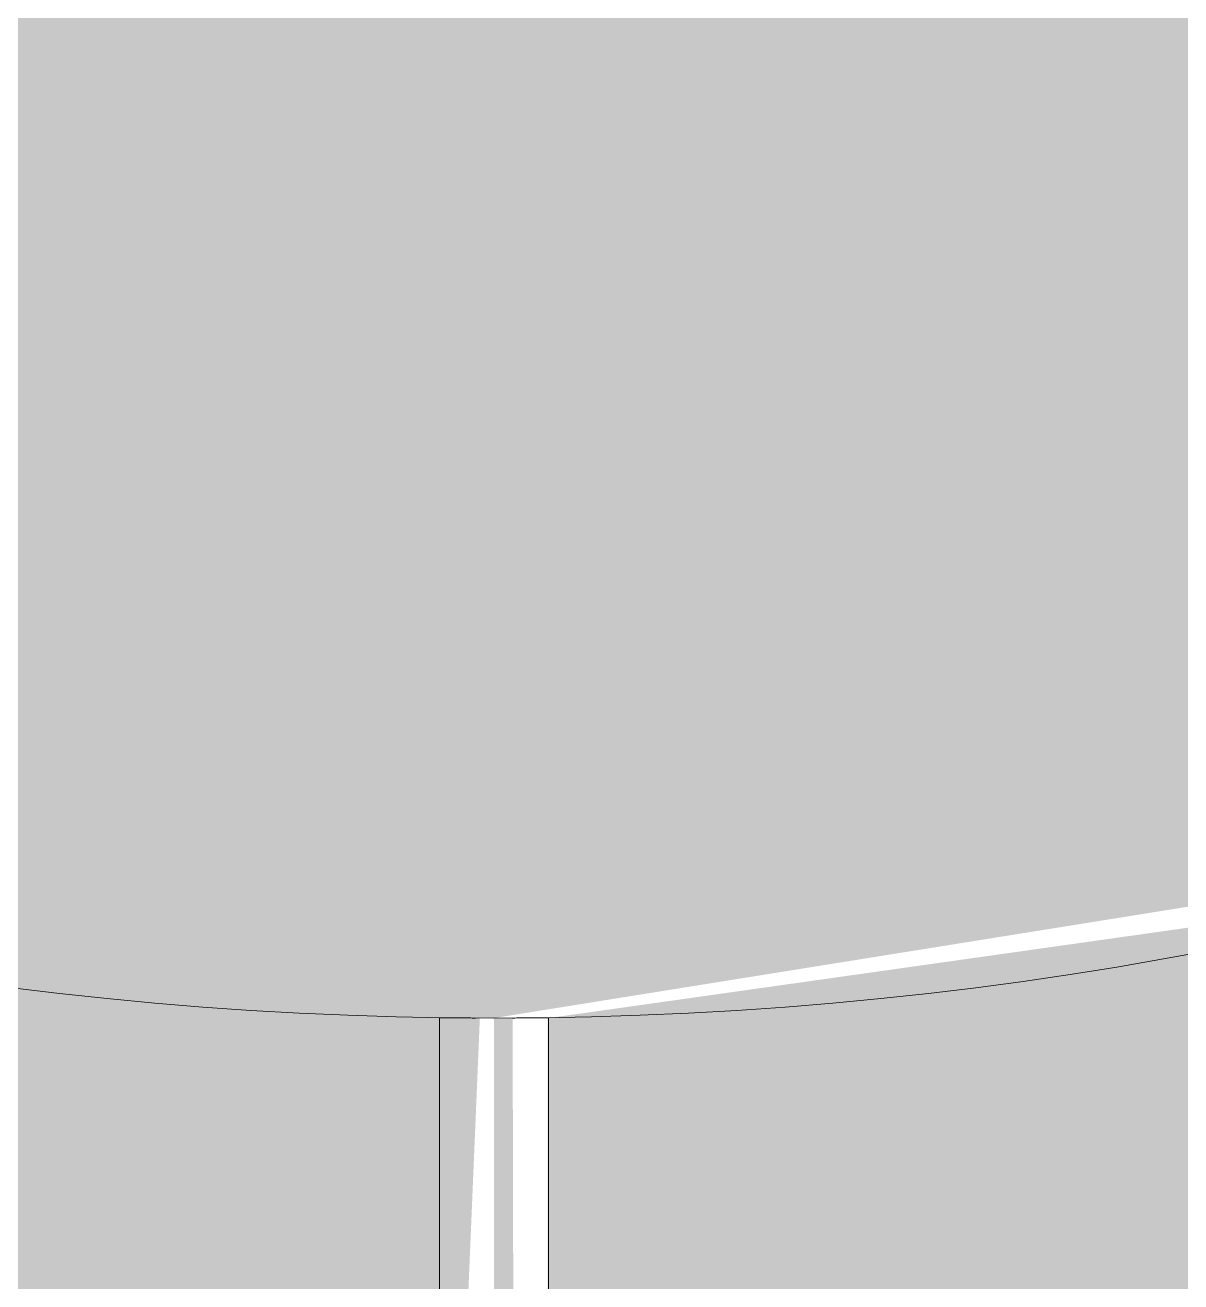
# Model space of a CAD drawing. Header units: inches. Extents: x -1460 to -268, y -77 to 274.
# Drawn here: x -575.025 to -574.338, y 11.517 to 12.264 of the extents above; entities that cross this region are included whole.
import ezdxf

# ---------------------------------------------------------------- set-up
doc = ezdxf.new("R2010")
doc.units = ezdxf.units.IN
doc.header["$MEASUREMENT"] = 0
doc.layers.add('Q-SPCQ', color=91, linetype='Continuous', lineweight=9)

# ---------------------------------------------------------------- blocks, each defined once
blk = doc.blocks.new('Bicycle_4878 - Bicycle_4878-776584-Elevation - South')
at = {"layer": 'Q-SPCQ'}
h = blk.add_hatch(color=256, dxfattribs=at)
h.paths.add_polyline_path([(1158.64058, 2.42675), (1158.61249, 11.67367), (1158.60865, 11.6735), (1158.63217, 2.42703)], flags=0)
h.paths.add_polyline_path([(1158.60865, 16.17332), (1158.64058, 16.1735), (1158.6125, 25.37942), (1158.60816, 25.37942), (1158.60865, 16.1735)], flags=0)
h = blk.add_hatch(color=256, dxfattribs=at)
h.paths.add_polyline_path([(1158.64058, 2.42675), (1158.673, 2.44219), (1158.65168, 11.6735), (1158.64058, 11.6735), (1158.64058, 2.86691)], flags=0)
h.paths.add_polyline_path([(1158.66867, 16.17332), (1158.67251, 16.1735), (1158.64897, 25.37942), (1158.64058, 25.37942), (1158.66143, 16.1734)], flags=0)
blk.add_hatch(color=256, dxfattribs=at).paths.add_polyline_path([(1158.64058, 11.6735), (1159.28907, 11.77756), (1159.76558, 11.97494), (1160.23157, 12.33251), (1160.58914, 12.7985), (1160.81391, 13.34115), (1160.87911, 14.0106), (1160.81391, 14.50584), (1160.58914, 15.0485), (1160.23157, 15.51449), (1159.76558, 15.87205), (1159.22292, 16.09683), (1158.6301, 16.17212), (1157.97113, 16.06075), (1157.7265, 15.95942), (1158.2487, 14.62466), (1158.66409, 13.79646), (1159.08648, 13.16254), (1159.32969, 12.84722), (1158.99061, 12.52813), (1158.5884, 12.98166), (1158.4715, 13.15517), (1158.00089, 13.97728), (1157.60725, 14.84405), (1157.27703, 15.68901), (1157.04959, 15.51449), (1156.65319, 14.95475), (1156.46725, 14.50584), (1156.39058, 13.9235), (1156.46725, 13.34115), (1156.71204, 12.77241), (1157.04959, 12.33251), (1157.51558, 11.97494), (1158.05824, 11.75016), (1158.6301, 11.67488)], flags=0)
for p, q in [((1158.60816, 11.67373), (1158.60816, 2.41129)), ((1158.673, 2.41302), (1158.673, 11.67373))]:
    blk.add_line(p, q, dxfattribs=at)
blk.add_arc((1158.64058, 13.9235), 2.25, 180, 360, dxfattribs=at)
for points, knots in [([(1158.60865, 11.67372), (1158.60825, 11.67373), (1158.60795, 11.67373), (1158.609, 11.67372), (1158.6116, 11.67368), (1158.61555, 11.67363), (1158.62065, 11.67358), (1158.62552, 11.67354), (1158.62865, 11.67353), (1158.62957, 11.67353)], [0.4444444, 0.4444444, 0.4444444, 0.4444444, 0.5138889, 0.5833333, 0.6527778, 0.7222222, 0.7916667, 0.8611111, 0.8888889, 0.8888889, 0.8888889, 0.8888889]), ([(1158.65168, 11.67352), (1158.65519, 11.67354), (1158.66188, 11.67359), (1158.66924, 11.67368), (1158.67268, 11.67373), (1158.67315, 11.67373), (1158.67274, 11.67373), (1158.6725, 11.67372)], [0.1111111, 0.1111111, 0.1111111, 0.1111111, 0.2222222, 0.3333333, 0.4444444, 0.5138889, 0.5555556, 0.5555556, 0.5555556, 0.5555556])]:
    blk.add_open_spline(points, degree=3, knots=knots, dxfattribs=at)
blk = doc.blocks.new('Bicycle_4878 - Bicycle_4878-V11-Elevation - South')
at = {"layer": 'Q-SPCQ'}
h = blk.add_hatch(color=256, dxfattribs=at)
h.paths.add_polyline_path([(1158.64058, 11.6735), (1158.05824, 11.75016), (1157.51558, 11.97494), (1156.9806, 12.42241), (1156.6558, 12.88594), (1156.45963, 13.30453), (1156.39699, 13.2889), (1156.48409, 12.77241), (1156.66925, 12.8389), (1156.66105, 12.79416), (1156.48901, 12.70267), (1156.62206, 12.44944), (1156.83625, 12.57929), (1156.8429, 12.53093), (1156.62556, 12.37301), (1156.6857, 12.22782), (1156.9544, 12.43377), (1156.96177, 12.38315), (1156.72145, 12.17422), (1156.90734, 11.93197), (1157.17908, 12.21279), (1157.19603, 12.16669), (1156.96177, 11.86103), (1157.04959, 11.74658), (1157.31216, 11.5603), (1157.55387, 11.95333), (1157.58195, 11.91524), (1157.35752, 11.5103), (1157.59174, 11.35746), (1157.62644, 11.34309), (1157.83314, 11.82337), (1157.86305, 11.78119), (1157.68551, 11.31862), (1157.99002, 11.20362), (1158.13328, 11.73143), (1158.16878, 11.69388), (1158.05824, 11.16424), (1158.21757, 11.14326), (1158.31645, 11.69697), (1158.35528, 11.66403), (1158.3068, 11.13151), (1158.60862, 11.1121), (1158.63219, 11.67352)], flags=0)
h.paths.add_polyline_path([(1158.67254, 11.09178), (1159.22025, 11.16389), (1159.1142, 11.72391), (1159.15931, 11.71962), (1159.28032, 11.18801), (1159.76558, 11.38901), (1159.86215, 11.48558), (1159.65819, 11.91677), (1159.70917, 11.91237), (1159.92203, 11.50906), (1160.16464, 11.69522), (1159.91862, 12.07171), (1159.96713, 12.07804), (1160.23157, 11.74658), (1160.32706, 11.87103), (1160.04927, 12.19263), (1159.66256, 11.93227), (1159.1142, 11.73585), (1158.67251, 11.67342), (1158.67254, 11.09613)], flags=0)
h.paths.add_polyline_path([(1160.36737, 11.92356), (1160.52454, 12.17528), (1160.27705, 12.39178), (1160.15052, 12.27032), (1160.1008, 12.23217), (1160.33621, 11.95964)], flags=0)
h.paths.add_polyline_path([(1160.81391, 13.34116), (1160.85627, 13.38615), (1160.88328, 13.39297), (1160.83855, 13.52829), (1160.814, 13.34181)], flags=0)
h.paths.add_polyline_path([(1160.58562, 12.20799), (1160.58914, 12.21257), (1160.82714, 12.85569), (1160.81659, 13.00023), (1160.71853, 13.06058), (1160.76124, 13.09018), (1160.85682, 13.08112), (1160.85916, 13.31988), (1160.80975, 13.33111), (1160.56912, 12.77241), (1160.3166, 12.44333), (1160.58505, 12.20849)], flags=0)
h.paths.add_polyline_path([(1156.46726, 13.34113), (1156.42915, 13.63053), (1156.41658, 13.35961), (1156.46485, 13.35017)], flags=0)

msp = doc.modelspace()

# ---------------------------------------------------------------- block references
at = {"layer": 'Q-SPCQ'}
for name in ['Bicycle_4878 - Bicycle_4878-776584-Elevation - South', 'Bicycle_4878 - Bicycle_4878-V11-Elevation - South']:
    msp.add_blockref(name, (-1733.38683, 0), dxfattribs=at)

doc.saveas('drawing.dxf')
